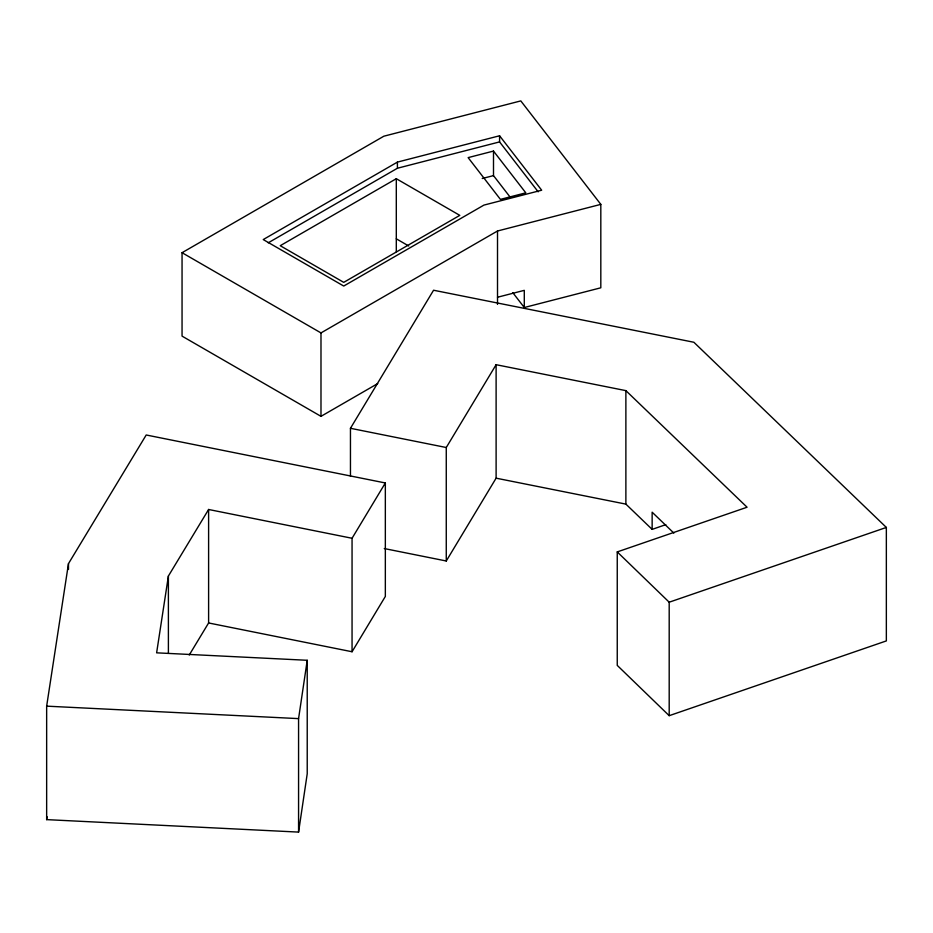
<?xml version="1.0" encoding="UTF-8"?>
<svg xmlns="http://www.w3.org/2000/svg" width="933" height="933" viewBox="0 0 933 933"><rect width="100%" height="100%" fill="white"/><g stroke="black" fill="none" stroke-linecap="round" stroke-linejoin="round"><path stroke-width="1.4" d="M298.572 832.096L298.572 718.62L307.225 660.284L156.627 652.832L168.395 576.034L208.607 509.488L352.056 538.271L385.341 482.967L146.213 434.988L68.482 563.625L46.65 706.153L46.65 819.629L298.572 832.096L307.225 773.76L307.225 660.284M46.65 819.629L47.093 816.748M350.458 476.308L350.458 428.294L433.565 290.233L693.872 342.259L886.35 527.437L886.35 640.913L669.194 715.681L617.249 665.392L617.249 551.916L747.065 507.225L625.88 390.635L496.111 364.698L446.266 447.513L446.266 560.99L384.279 548.557M189.247 655.013L208.607 622.964L352.056 651.747L385.341 596.444L385.341 482.967M446.266 560.99L496.111 478.174L496.111 364.698M377.725 383.58L320.987 416.34L182.052 336.125L182.052 252.703L383.848 136.206L520.801 100.904L600.817 204.374L600.817 287.796L524.288 307.517L512.8 292.659M397.411 162.109L263.234 239.571L343.729 286.046L483.935 205.097L541.676 190.215L499.575 135.775L397.411 162.109L397.411 168.243L268.249 242.813M396.303 178.704L280.238 245.706L343.729 282.361L459.794 215.36L396.303 178.704L396.303 251.688M182.052 252.703L320.987 332.918L497.511 230.999L600.817 204.374M496.111 478.174L625.88 504.112L652.144 529.384L665.789 524.649M617.249 551.916L669.194 602.205L886.35 527.437M397.411 168.243L499.575 141.909L538.166 191.813M493.499 151.076L468.133 157.619L500.426 199.382L525.792 192.839L493.499 151.076L493.499 175.614L509.651 196.49M482.233 178.518L493.499 175.614M497.511 297.242L524.288 290.35L524.288 307.517M46.65 706.153L298.572 718.62M350.458 428.294L446.266 447.513M396.303 238.813L408.747 245.997M673.859 533.093L652.144 512.205L652.144 529.384M669.194 602.205L669.194 715.681M625.88 390.635L625.88 504.112M499.575 135.775L499.575 141.909M497.511 230.999L497.511 304.403M352.056 538.271L352.056 651.747M320.987 332.918L320.987 416.34M208.607 509.488L208.607 622.964M168.395 576.034L168.395 653.147M68.482 563.625L68.482 569.445"/></g></svg>
